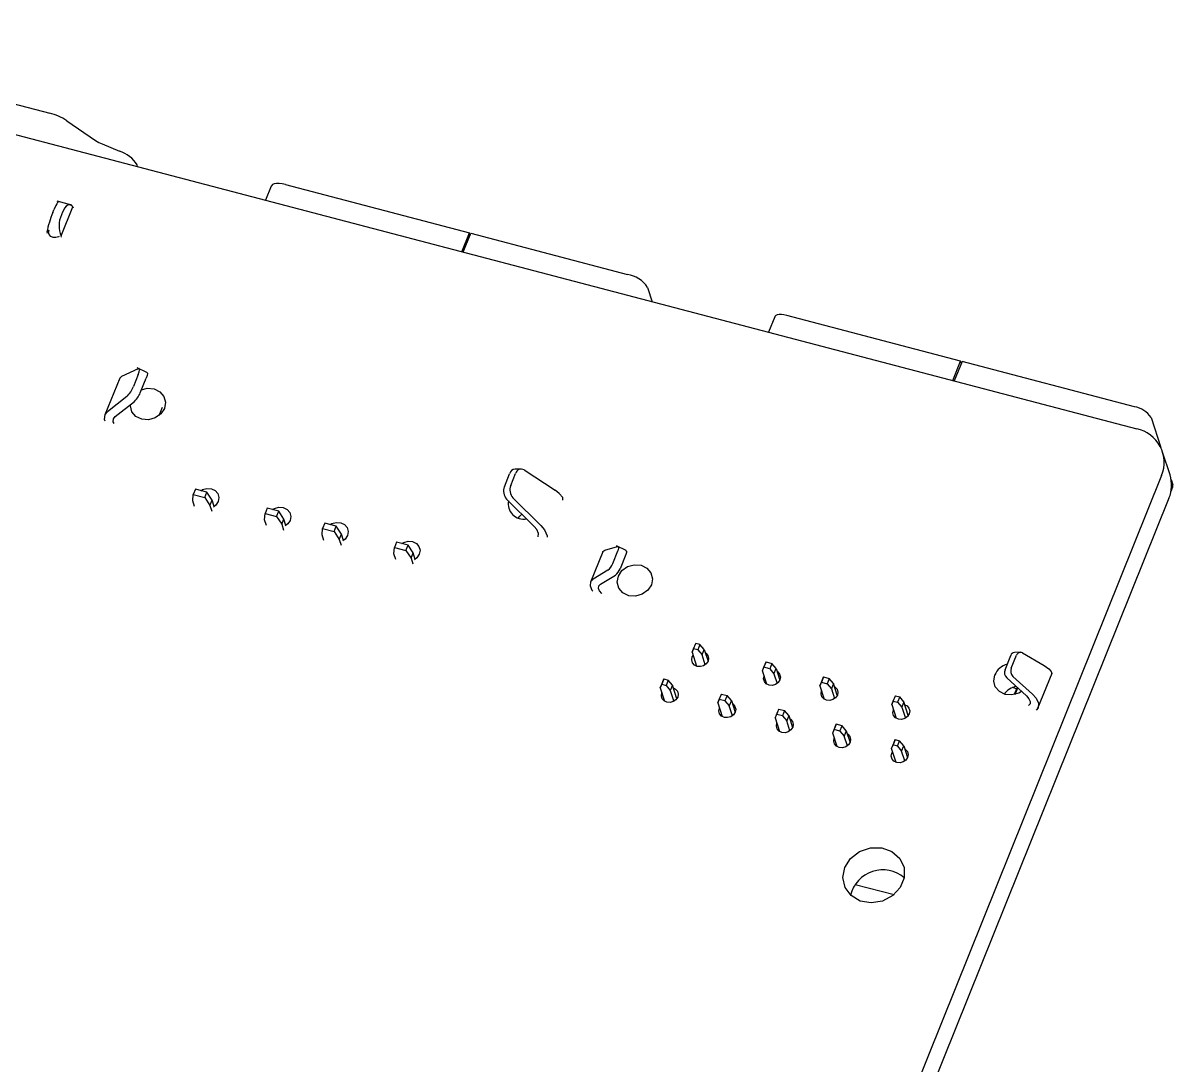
# Model space of a CAD drawing. Header units: millimetres. Extents: x 2 to 1109, y 2 to 430.
# Drawn here: x 125.07 to 162.18, y 180.67 to 214.31 of the extents above; entities that cross this region are included whole.
import ezdxf

# ---------------------------------------------------------------- set-up
doc = ezdxf.new("R2010")
doc.units = ezdxf.units.MM
doc.header["$LTSCALE"] = 0.5
doc.layers.add('几何体', color=7, linetype='Continuous')

msp = doc.modelspace()

# ---------------------------------------------------------------- linework, layer by layer
at = {"layer": '几何体'}
for p, q in [((111.098, 214.306), (161.015, 201.205)), ((121.479, 212.568), (125.934, 211.399)), ((126.483, 211.153), (127.418, 210.513)), ((127.623, 210.404), (128.189, 210.168)), ((128.772, 209.667), (128.754, 209.724)), ((133.079, 209.038), (132.897, 208.585)), ((133.547, 209.089), (139.481, 207.532)), ((126.644, 208.428), (126.175, 208.551)), ((126.037, 208.186), (126.071, 208.271)), ((126.308, 207.432), (126.686, 208.372)), ((126.345, 208.199), (126.311, 208.114)), ((126.686, 208.372), (126.697, 208.338)), ((125.844, 207.554), (125.855, 207.52)), ((139.235, 206.921), (139.481, 207.532)), ((139.282, 206.909), (139.527, 207.519)), ((139.481, 207.532), (139.504, 207.461)), ((139.527, 207.519), (144.581, 206.193)), ((126.319, 207.398), (126.308, 207.432)), ((145.226, 205.772), (145.375, 205.31)), ((155.328, 203.393), (149.718, 204.866)), ((149.329, 204.823), (149.128, 204.325)), ((155.075, 202.764), (155.328, 203.393)), ((155.374, 203.381), (155.121, 202.752)), ((155.351, 203.323), (155.328, 203.393)), ((160.938, 201.921), (155.374, 203.381)), ((128.787, 203.148), (128.255, 202.894)), ((129.071, 203.028), (128.758, 203.178)), ((128.195, 202.838), (127.719, 201.654)), ((128.789, 202.96), (128.634, 202.575)), ((128.878, 202.417), (129.046, 202.837)), ((128.425, 202.25), (127.796, 201.755)), ((128.046, 201.602), (128.669, 202.093)), ((129.462, 201.635), (129.573, 201.91)), ((127.728, 201.459), (127.708, 201.503)), ((161.475, 201.57), (161.789, 200.6)), ((128.012, 201.374), (127.986, 201.43)), ((162.086, 199.72), (161.848, 200.455)), ((140.607, 199.339), (140.776, 199.758)), ((140.812, 199.379), (140.967, 199.764)), ((141.143, 199.909), (140.952, 199.903)), ((141.243, 199.879), (142.245, 199.222)), ((161.815, 199.699), (141.366, 148.883)), ((162.119, 199.197), (162.176, 199.338)), ((162.123, 199.567), (162.176, 199.403)), ((130.549, 198.878), (130.568, 199.084)), ((130.637, 199.255), (130.568, 199.084)), ((130.568, 199.084), (130.939, 198.986)), ((131.007, 199.157), (130.637, 199.255)), ((130.939, 198.986), (131.007, 199.157)), ((130.939, 198.986), (131.106, 198.732)), ((131.174, 198.903), (131.007, 199.157)), ((131.106, 198.732), (131.174, 198.903)), ((131.241, 198.698), (131.174, 198.903)), ((141.572, 198.052), (140.677, 198.941)), ((140.882, 198.98), (141.786, 198.082)), ((162.052, 198.965), (141.603, 148.148)), ((142.493, 198.901), (142.488, 198.994)), ((130.609, 198.695), (130.549, 198.878)), ((131.106, 198.732), (131.165, 198.549)), ((132.955, 198.646), (132.886, 198.475)), ((133.325, 198.549), (132.955, 198.646)), ((133.257, 198.378), (133.325, 198.549)), ((133.492, 198.295), (133.325, 198.549)), ((132.867, 198.27), (132.886, 198.475)), ((132.927, 198.086), (132.867, 198.27)), ((132.886, 198.475), (133.257, 198.378)), ((133.257, 198.378), (133.424, 198.124)), ((133.424, 198.124), (133.492, 198.295)), ((133.559, 198.089), (133.492, 198.295)), ((134.809, 198.159), (134.74, 197.988)), ((135.18, 198.062), (134.809, 198.159)), ((141.308, 198.314), (141.302, 198.3)), ((133.424, 198.124), (133.483, 197.94)), ((134.722, 197.783), (134.74, 197.988)), ((134.74, 197.988), (135.111, 197.891)), ((135.111, 197.891), (135.18, 198.062)), ((135.111, 197.891), (135.278, 197.637)), ((135.347, 197.808), (135.18, 198.062)), ((135.278, 197.637), (135.347, 197.808)), ((135.413, 197.603), (135.347, 197.808)), ((141.699, 197.725), (141.711, 197.827)), ((134.781, 197.6), (134.722, 197.783)), ((135.278, 197.637), (135.337, 197.454)), ((137.127, 197.551), (137.058, 197.38)), ((137.498, 197.454), (137.127, 197.551)), ((137.429, 197.283), (137.498, 197.454)), ((137.665, 197.2), (137.498, 197.454)), ((141.989, 197.754), (141.99, 197.707)), ((144.532, 197.283), (144.224, 197.429)), ((137.04, 197.175), (137.058, 197.38)), ((137.099, 196.991), (137.04, 197.175)), ((137.058, 197.38), (137.429, 197.283)), ((137.429, 197.283), (137.596, 197.029)), ((137.596, 197.029), (137.665, 197.2)), ((137.731, 196.994), (137.665, 197.2)), ((143.78, 197.239), (143.385, 196.259)), ((143.846, 197.288), (144.255, 197.405)), ((144.101, 196.855), (144.269, 197.272)), ((144.525, 197.151), (144.34, 196.692)), ((137.596, 197.029), (137.656, 196.845)), ((143.95, 196.647), (143.472, 196.359)), ((143.706, 196.193), (144.189, 196.484)), ((143.754, 195.886), (143.749, 195.892)), ((146.731, 194.167), (146.662, 193.996)), ((146.662, 193.996), (146.71, 194.11)), ((146.71, 194.11), (146.779, 194.281)), ((146.849, 194.073), (146.71, 194.11)), ((146.779, 194.281), (146.731, 194.167)), ((146.918, 194.244), (146.779, 194.281)), ((146.918, 194.244), (146.849, 194.073)), ((147.055, 194.082), (146.918, 194.244)), ((146.987, 193.911), (147.055, 194.082)), ((147.055, 194.082), (147.178, 193.704)), ((146.662, 193.996), (146.807, 193.547)), ((146.669, 193.842), (146.696, 193.892)), ((146.849, 194.073), (146.987, 193.911)), ((147.089, 193.593), (146.987, 193.911)), ((156.761, 193.432), (156.946, 193.891)), ((156.963, 193.479), (157.131, 193.896)), ((157.254, 193.993), (157.069, 193.988)), ((157.323, 193.975), (158.026, 193.566)), ((148.934, 193.4), (149.003, 193.571)), ((148.934, 193.4), (148.982, 193.514)), ((149.075, 192.962), (148.934, 193.4)), ((148.982, 193.514), (149.051, 193.684)), ((149.167, 193.465), (148.982, 193.514)), ((149.051, 193.684), (149.003, 193.571)), ((149.051, 193.684), (149.236, 193.636)), ((149.236, 193.636), (149.167, 193.465)), ((149.167, 193.465), (149.305, 193.303)), ((149.373, 193.474), (149.236, 193.636)), ((149.305, 193.303), (149.373, 193.474)), ((149.373, 193.474), (149.496, 193.096)), ((145.705, 193.02), (145.636, 192.849)), ((145.636, 192.849), (145.685, 192.962)), ((145.685, 192.962), (145.753, 193.133)), ((145.685, 192.962), (145.824, 192.926)), ((145.753, 193.133), (145.705, 193.02)), ((145.753, 193.133), (145.892, 193.096)), ((145.892, 193.096), (145.824, 192.926)), ((146.03, 192.934), (145.892, 193.096)), ((149.305, 193.303), (149.408, 192.985)), ((150.857, 193.084), (150.788, 192.913)), ((150.788, 192.913), (150.836, 193.027)), ((150.836, 193.027), (150.905, 193.198)), ((150.836, 193.027), (151.022, 192.978)), ((150.905, 193.198), (150.857, 193.084)), ((150.905, 193.198), (151.091, 193.149)), ((151.091, 193.149), (151.022, 192.978)), ((151.022, 192.978), (151.159, 192.816)), ((151.228, 192.987), (151.091, 193.149)), ((151.228, 192.987), (151.159, 192.816)), ((151.35, 192.609), (151.228, 192.987)), ((157.458, 192.583), (156.816, 193.17)), ((157.018, 193.217), (157.652, 192.637)), ((157.823, 192.189), (158.28, 193.324)), ((145.636, 192.849), (145.778, 192.411)), ((145.824, 192.926), (145.961, 192.763)), ((146.03, 192.934), (145.961, 192.763)), ((145.961, 192.763), (146.075, 192.41)), ((146.171, 192.496), (146.03, 192.934)), ((147.539, 192.475), (147.608, 192.646)), ((147.608, 192.646), (147.56, 192.533)), ((147.608, 192.646), (147.793, 192.597)), ((147.793, 192.597), (147.724, 192.427)), ((147.931, 192.435), (147.793, 192.597)), ((150.788, 192.913), (150.93, 192.476)), ((151.159, 192.816), (151.262, 192.498)), ((157.131, 192.818), (157.002, 192.852)), ((157.15, 192.865), (157.054, 192.627)), ((157.09, 192.635), (157.174, 192.843)), ((147.56, 192.533), (147.491, 192.362)), ((147.491, 192.362), (147.539, 192.475)), ((147.491, 192.362), (147.632, 191.924)), ((147.724, 192.427), (147.539, 192.475)), ((147.724, 192.427), (147.862, 192.265)), ((147.931, 192.435), (147.862, 192.265)), ((147.965, 191.946), (147.862, 192.265)), ((147.931, 192.435), (148.053, 192.058)), ((153.175, 192.476), (153.106, 192.305)), ((153.106, 192.305), (153.155, 192.418)), ((153.106, 192.305), (153.248, 191.867)), ((153.155, 192.418), (153.223, 192.589)), ((153.155, 192.418), (153.294, 192.382)), ((153.223, 192.589), (153.175, 192.476)), ((153.223, 192.589), (153.362, 192.553)), ((153.362, 192.553), (153.294, 192.382)), ((153.294, 192.382), (153.431, 192.22)), ((153.5, 192.391), (153.362, 192.553)), ((153.5, 192.391), (153.431, 192.22)), ((153.641, 191.953), (153.5, 192.391)), ((157.524, 192.276), (157.52, 192.273)), ((149.414, 192.046), (149.345, 191.875)), ((149.345, 191.875), (149.394, 191.989)), ((149.345, 191.875), (149.487, 191.437)), ((149.394, 191.989), (149.462, 192.159)), ((149.579, 191.94), (149.394, 191.989)), ((149.462, 192.159), (149.414, 192.046)), ((149.462, 192.159), (149.648, 192.111)), ((149.648, 192.111), (149.579, 191.94)), ((149.579, 191.94), (149.716, 191.778)), ((149.785, 191.949), (149.648, 192.111)), ((149.785, 191.949), (149.716, 191.778)), ((149.785, 191.949), (149.907, 191.571)), ((153.431, 192.22), (153.545, 191.867)), ((149.819, 191.46), (149.716, 191.778)), ((151.2, 191.388), (151.269, 191.559)), ((151.2, 191.388), (151.248, 191.502)), ((151.248, 191.502), (151.317, 191.673)), ((151.433, 191.453), (151.248, 191.502)), ((151.317, 191.673), (151.269, 191.559)), ((151.502, 191.624), (151.317, 191.673)), ((151.433, 191.453), (151.502, 191.624)), ((151.639, 191.462), (151.502, 191.624)), ((151.341, 190.951), (151.2, 191.388)), ((151.433, 191.453), (151.571, 191.291)), ((151.639, 191.462), (151.571, 191.291)), ((151.673, 190.973), (151.571, 191.291)), ((151.639, 191.462), (151.762, 191.084)), ((153.149, 191.003), (153.218, 191.174)), ((153.218, 191.174), (153.169, 191.06)), ((153.218, 191.174), (153.357, 191.137)), ((153.288, 190.966), (153.357, 191.137)), ((153.494, 190.975), (153.357, 191.137)), ((153.101, 190.889), (153.169, 191.06)), ((153.101, 190.889), (153.149, 191.003)), ((153.246, 190.44), (153.101, 190.889)), ((153.107, 190.735), (153.134, 190.785)), ((153.288, 190.966), (153.149, 191.003)), ((153.288, 190.966), (153.425, 190.804)), ((153.425, 190.804), (153.494, 190.975)), ((153.528, 190.486), (153.425, 190.804)), ((153.494, 190.975), (153.616, 190.598)), ((151.928, 186.502), (153.181, 186.174))]:
    msp.add_line(p, q, dxfattribs=at)
at = {"layer": '几何体', "flags": 128}
for points in [[(133.547, 209.089), (133.44, 209.112), (133.341, 209.124), (133.253, 209.124), (133.179, 209.112), (133.124, 209.088), (133.088, 209.054), (133.079, 209.038)], [(126.215, 208.539), (126.213, 208.54), (126.186, 208.512), (126.161, 208.471), (126.133, 208.415), (126.071, 208.271)], [(126.686, 208.372), (126.609, 208.437), (126.515, 208.426), (126.469, 208.394), (126.423, 208.342), (126.345, 208.199)], [(126.244, 207.417), (126.216, 207.402), (126.132, 207.378), (126.046, 207.384), (125.972, 207.42), (125.921, 207.479), (125.901, 207.553), (125.915, 207.631)], [(149.718, 204.866), (149.629, 204.885), (149.546, 204.895), (149.473, 204.894), (149.412, 204.884), (149.366, 204.865), (149.336, 204.836), (149.329, 204.823)], [(128.789, 202.96), (128.818, 203.048), (128.828, 203.114), (128.817, 203.149), (128.787, 203.148)], [(129.07, 203.025), (129.075, 203.026), (129.086, 202.99), (129.076, 202.924), (129.046, 202.837)], [(128.255, 202.894), (128.198, 202.844), (128.199, 202.837)], [(128.897, 202.466), (129.084, 202.514), (129.303, 202.497), (129.492, 202.406), (129.622, 202.255), (129.674, 202.065), (129.638, 201.866), (129.522, 201.689), (129.342, 201.56), (129.127, 201.499), (128.908, 201.515), (128.719, 201.606), (128.588, 201.758), (128.537, 201.947), (128.537, 201.989)], [(127.708, 201.503), (127.723, 201.665), (127.796, 201.755)], [(127.986, 201.43), (127.991, 201.527), (128.046, 201.602)], [(130.81, 199.209), (130.869, 199.243), (131.01, 199.283), (131.152, 199.272), (131.276, 199.213), (131.361, 199.114), (131.394, 198.99), (131.371, 198.861), (131.295, 198.745), (131.219, 198.683)], [(162.176, 199.338), (162.181, 199.36), (162.176, 199.403)], [(142.488, 198.994), (142.379, 199.122), (142.245, 199.222)], [(133.128, 198.601), (133.187, 198.635), (133.328, 198.675), (133.471, 198.664), (133.594, 198.605), (133.679, 198.506), (133.712, 198.382), (133.689, 198.252), (133.614, 198.137), (133.537, 198.075)], [(134.983, 198.114), (135.041, 198.148), (135.182, 198.188), (135.325, 198.177), (135.448, 198.118), (135.533, 198.019), (135.567, 197.895), (135.544, 197.766), (135.468, 197.65), (135.392, 197.588)], [(141.056, 198.327), (141.11, 198.391), (141.173, 198.448)], [(141.711, 197.827), (141.653, 197.956), (141.572, 198.052)], [(141.786, 198.082), (141.904, 197.942), (141.989, 197.754)], [(137.301, 197.505), (137.359, 197.539), (137.5, 197.579), (137.643, 197.569), (137.766, 197.509), (137.851, 197.41), (137.885, 197.287), (137.862, 197.157), (137.786, 197.041), (137.71, 196.98)], [(143.782, 197.239), (143.781, 197.242), (143.846, 197.288)], [(144.255, 197.405), (144.277, 197.404), (144.29, 197.383), (144.289, 197.338), (144.281, 197.308), (144.269, 197.272)], [(144.511, 197.284), (144.536, 197.281), (144.547, 197.256), (144.544, 197.211), (144.525, 197.151)], [(144.285, 196.452), (144.401, 196.629), (144.581, 196.758), (144.797, 196.819), (145.016, 196.803), (145.205, 196.712), (145.335, 196.56), (145.386, 196.37), (145.351, 196.172), (145.235, 195.994), (145.055, 195.865), (144.839, 195.804), (144.62, 195.82), (144.431, 195.911), (144.301, 196.063), (144.25, 196.253), (144.285, 196.452)], [(143.472, 196.359), (143.387, 196.263), (143.375, 196.135)], [(143.375, 196.135), (143.43, 195.998), (143.456, 195.966)], [(143.648, 196.058), (143.655, 196.135), (143.706, 196.193)], [(143.749, 195.892), (143.681, 195.976), (143.648, 196.058)], [(147.088, 193.981), (147.109, 193.966), (147.171, 193.894), (147.196, 193.803), (147.179, 193.708), (147.123, 193.623), (147.037, 193.561), (146.934, 193.532), (146.829, 193.54), (146.739, 193.583), (146.677, 193.656), (146.652, 193.747), (146.669, 193.842), (146.669, 193.842)], [(149.406, 193.372), (149.427, 193.358), (149.489, 193.285), (149.514, 193.195), (149.497, 193.1), (149.441, 193.015), (149.355, 192.953), (149.252, 192.924), (149.147, 192.932), (149.057, 192.975), (148.995, 193.048), (148.97, 193.138), (148.987, 193.233), (148.987, 193.233)], [(158.026, 193.566), (158.177, 193.462), (158.255, 193.376), (158.272, 193.306), (158.266, 193.301)], [(157.295, 192.732), (157.202, 192.677), (156.986, 192.616), (156.767, 192.632), (156.578, 192.723), (156.448, 192.875), (156.396, 193.065), (156.432, 193.263)], [(146.059, 192.844), (146.13, 192.806), (146.192, 192.734), (146.216, 192.643), (146.2, 192.548), (146.144, 192.463), (146.058, 192.402), (145.955, 192.372), (145.85, 192.38), (145.76, 192.424), (145.697, 192.496), (145.673, 192.587), (145.69, 192.682), (145.69, 192.682)], [(151.261, 192.885), (151.281, 192.871), (151.344, 192.799), (151.368, 192.708), (151.352, 192.613), (151.296, 192.528), (151.21, 192.466), (151.107, 192.437), (151.002, 192.445), (150.912, 192.488), (150.849, 192.561), (150.825, 192.652), (150.842, 192.747), (150.842, 192.747)], [(157.652, 192.637), (157.763, 192.513), (157.841, 192.348), (157.828, 192.202), (157.762, 192.125)], [(147.963, 192.334), (147.984, 192.32), (148.046, 192.247), (148.071, 192.156), (148.054, 192.061), (147.998, 191.977), (147.913, 191.915), (147.809, 191.886), (147.705, 191.893), (147.614, 191.937), (147.552, 192.009), (147.527, 192.1), (147.544, 192.195), (147.544, 192.195)], [(153.529, 192.3), (153.6, 192.263), (153.662, 192.19), (153.686, 192.099), (153.67, 192.004), (153.614, 191.92), (153.528, 191.858), (153.425, 191.829), (153.32, 191.836), (153.23, 191.88), (153.167, 191.953), (153.143, 192.043), (153.16, 192.138), (153.16, 192.138)], [(157.458, 192.583), (157.533, 192.494), (157.571, 192.409), (157.569, 192.335), (157.524, 192.276)], [(149.818, 191.847), (149.838, 191.833), (149.901, 191.76), (149.925, 191.67), (149.909, 191.575), (149.853, 191.49), (149.767, 191.428), (149.664, 191.399), (149.559, 191.407), (149.469, 191.45), (149.406, 191.523), (149.382, 191.613), (149.399, 191.708), (149.399, 191.708)], [(151.672, 191.36), (151.693, 191.346), (151.755, 191.274), (151.78, 191.183), (151.763, 191.088), (151.707, 191.003), (151.621, 190.941), (151.518, 190.912), (151.413, 190.92), (151.323, 190.963), (151.261, 191.036), (151.236, 191.127), (151.253, 191.222), (151.253, 191.222)], [(153.527, 190.874), (153.547, 190.859), (153.61, 190.787), (153.634, 190.696), (153.617, 190.601), (153.562, 190.516), (153.476, 190.455), (153.373, 190.425), (153.268, 190.433), (153.178, 190.477), (153.115, 190.549), (153.091, 190.64), (153.107, 190.735), (153.107, 190.735)], [(151.587, 187.047), (151.776, 187.342), (152.066, 187.564), (152.417, 187.683), (152.783, 187.683), (153.114, 187.564), (153.365, 187.342), (153.503, 187.046), (153.508, 186.718), (153.381, 186.401), (153.137, 186.138), (152.811, 185.964), (152.446, 185.904), (152.092, 185.965), (151.796, 186.138), (151.598, 186.401), (151.525, 186.719), (151.587, 187.047)]]:
    msp.add_lwpolyline(points, dxfattribs=at)
at = {"layer": '几何体'}
for centre, radius, start, end in [((125.473, 209.637), 1.821, 56.3316, 75.3401), ((128.06, 211.468), 1.15, 236.0694, 247.6617), ((127.89, 209.207), 1.007, 30.8639, 72.7222), ((129.036, 206.927), 3.253, 157.2338, 168.8877), ((127.073, 207.77), 0.836, 155.6869, 203.8109), ((144.411, 205.228), 0.98, 33.6942, 80.0147), ((127.794, 202.885), 0.896, 314.8061, 339.7076), ((128.033, 202.731), 0.901, 314.887, 339.6256), ((160.796, 201.117), 0.817, 33.6942, 80.0147), ((160.783, 200.116), 1.113, 337.9794, 77.9947), ((140.964, 199.708), 0.195, 93.4361, 165.0539), ((141.148, 199.718), 0.187, 59.3235, 165.9321), ((161.037, 199.388), 1.1, 337.3648, 17.5879), ((140.964, 199.196), 0.384, 158.2377, 221.7252), ((141.168, 199.236), 0.384, 158.2374, 221.7245), ((141.226, 198.793), 0.5, 169.5608, 280.8576), ((143.657, 197.018), 0.473, 308.291, 339.8108), ((143.883, 196.865), 0.488, 308.8171, 339.2957), ((157.072, 193.852), 0.133, 91.4523, 163.2549), ((157.259, 193.858), 0.133, 61.0262, 163.4824), ((156.992, 193.019), 0.612, 105.158, 156.4683), ((156.987, 193.343), 0.243, 158.4544, 225.4055), ((157.188, 193.389), 0.243, 158.4562, 225.4112), ((157.239, 192.269), 0.629, 100.4358, 143.6044), ((152.813, 185.907), 1.064, 49.268, 166.5618)]:
    msp.add_arc(centre, radius, start, end, dxfattribs=at)

doc.saveas('drawing.dxf')
